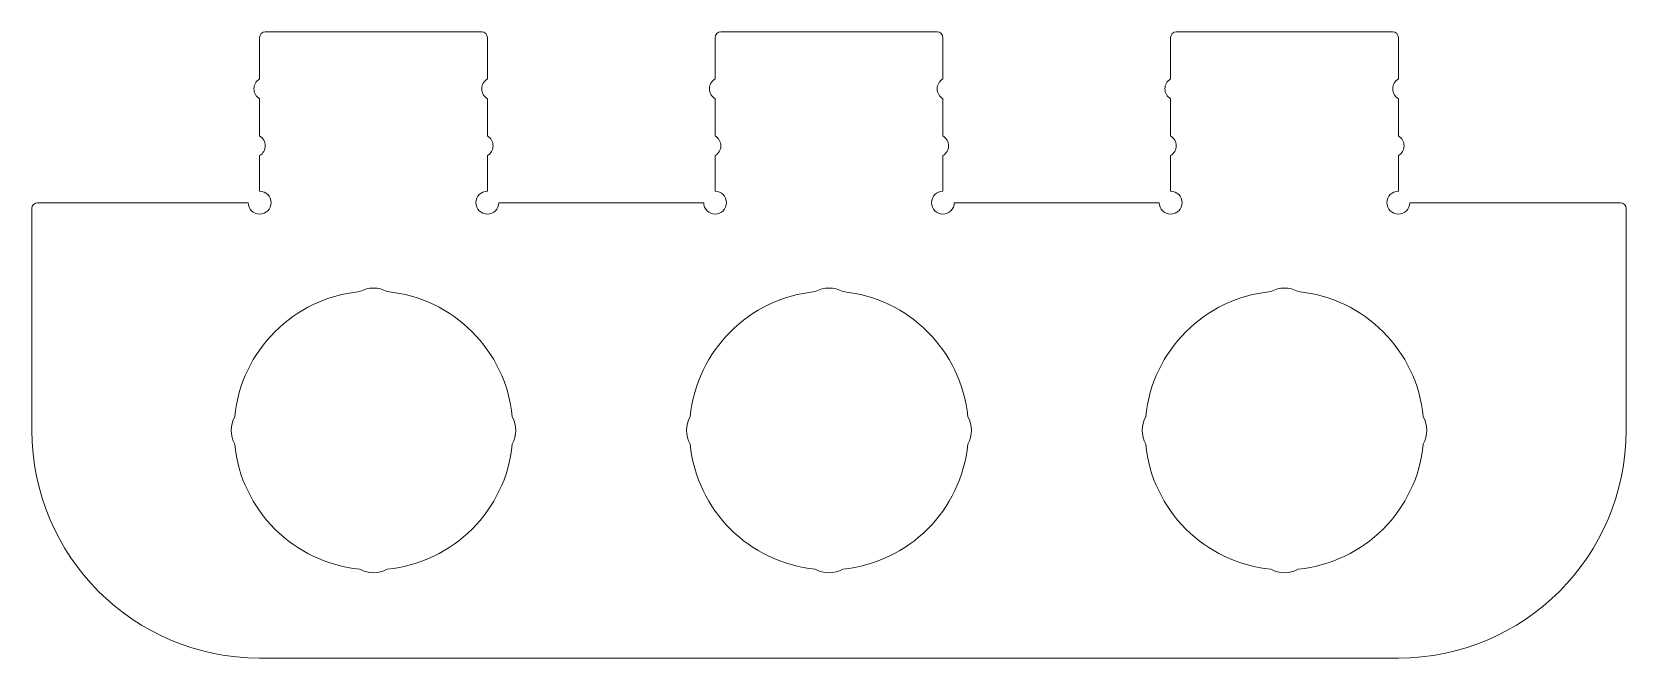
# Model space of a CAD drawing. Header units: millimetres. Extents: x -14 to 14, y -4 to 7.
import ezdxf

# ---------------------------------------------------------------- set-up
doc = ezdxf.new("R2010")
doc.units = ezdxf.units.MM
doc.layers.add('CuttingLines_0p003mm', color=5, linetype='CONTINUOUS', lineweight=0, true_color=0x0000ff)

msp = doc.modelspace()

# ---------------------------------------------------------------- linework, layer by layer
at = {"layer": 'CuttingLines_0p003mm'}
for p, q in [((-6.1, 7), (-9.9, 7)), ((-10, 6.9), (-10, 6.173)), ((-6, 6.173), (-6, 6.9)), ((-2, 6.9), (-2, 6.173)), ((-1.9, 7), (1.9, 7)), ((2, 6.9), (2, 6.173)), ((6, 6.173), (6, 6.9)), ((6.1, 7), (9.9, 7)), ((10, 6.9), (10, 6.173)), ((-10, 5.827), (-10, 5.173)), ((-6, 5.173), (-6, 5.827)), ((-2, 5.827), (-2, 5.173)), ((2, 5.827), (2, 5.173)), ((6, 5.173), (6, 5.827)), ((10, 5.827), (10, 5.173)), ((-10, 4.827), (-10, 4.2)), ((-6, 4.2), (-6, 4.827)), ((-2, 4.827), (-2, 4.2)), ((2, 4.827), (2, 4.2)), ((6, 4.2), (6, 4.827)), ((10, 4.827), (10, 4.2)), ((-10.2, 4), (-13.9, 4)), ((-2.2, 4), (-5.8, 4)), ((2.2, 4), (5.8, 4)), ((10.2, 4), (13.9, 4)), ((-14, 3.9), (-14, 0)), ((14, 3.9), (14, 0)), ((-10, -4), (10, -4))]:
    msp.add_line(p, q, dxfattribs=at)
for centre, radius, start, end in [((-9.9, 6.9), 0.1, 90, 180), ((-6.1, 6.9), 0.1, 0, 90), ((-1.9, 6.9), 0.1, 90, 180), ((1.9, 6.9), 0.1, 0, 90), ((6.1, 6.9), 0.1, 90, 180), ((9.9, 6.9), 0.1, 0, 90), ((-9.9, 6), 0.2, 120, 240), ((-5.9, 6), 0.2, 120, 240), ((-1.9, 6), 0.2, 120, 240), ((2.1, 6), 0.2, 120, 240), ((6.1, 6), 0.2, 120, 240), ((10.1, 6), 0.2, 120, 240), ((-10.1, 5), 0.2, 300, 60), ((-6.1, 5), 0.2, 300, 60), ((-2.1, 5), 0.2, 300, 60), ((1.9, 5), 0.2, 300, 60), ((5.9, 5), 0.2, 300, 60), ((9.9, 5), 0.2, 300, 60), ((-2, 4), 0.2, 180, 90), ((2, 4), 0.2, 90, 0), ((10, 4), 0.2, 90, 0), ((-13.9, 3.9), 0.1, 90, 180), ((-10, 4), 0.2, 180, 90), ((-6, 4), 0.2, 90, 0), ((6, 4), 0.2, 180, 90), ((13.9, 3.9), 0.1, 360, 90), ((-8, 0), 2.45, 95.6435, 174.3565), ((-8, 2), 0.5, 61.1933, 118.8067), ((-8, 0), 2.45, 5.6435, 84.3565), ((0, 0), 2.45, 95.6435, 174.3565), ((0, 2), 0.5, 61.1933, 118.8067), ((0, 0), 2.45, 5.6435, 84.3565), ((8, 0), 2.45, 95.6435, 174.3565), ((8, 2), 0.5, 61.1933, 118.8067), ((8, 0), 2.45, 5.6435, 84.3565), ((-10, 0), 4, 180, 270), ((-10, 0), 0.5, 151.1933, 208.8067), ((-6, 0), 0.5, 331.1933, 28.8067), ((-2, 0), 0.5, 151.1933, 208.8067), ((2, 0), 0.5, 331.1933, 28.8067), ((6, 0), 0.5, 151.1933, 208.8067), ((10, 0), 0.5, 331.1933, 28.8067), ((-8, 0), 2.45, 185.6435, 264.3565), ((-8, 0), 2.45, 275.6435, 354.3565), ((0, 0), 2.45, 185.6435, 264.3565), ((0, 0), 2.45, 275.6435, 354.3565), ((8, 0), 2.45, 185.6435, 264.3565), ((8, 0), 2.45, 275.6435, 354.3565), ((10, 0), 4, 270, 360), ((-8, -2), 0.5, 241.1933, 298.8067), ((0, -2), 0.5, 241.1933, 298.8067), ((8, -2), 0.5, 241.1933, 298.8067)]:
    msp.add_arc(centre, radius, start, end, dxfattribs=at)

doc.saveas('drawing.dxf')
